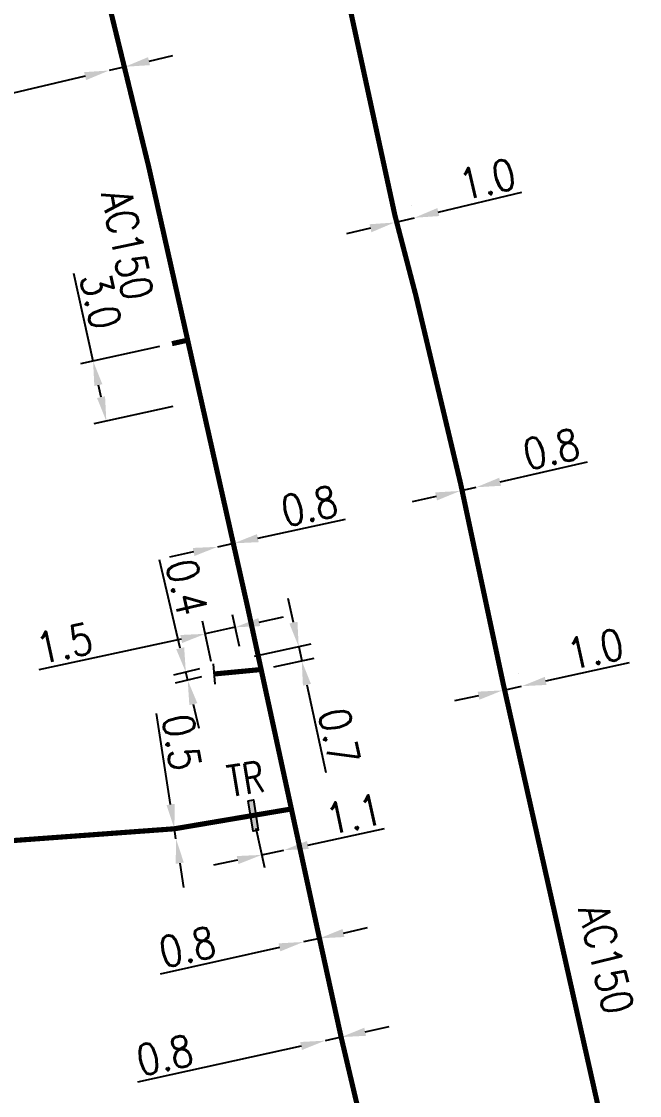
# Model space of a CAD drawing. Header units: millimetres. Extents: x 149996 to 151004, y 126998 to 128018.
# Drawn here: x 150828.4 to 150858.5, y 127406.4 to 127458.8 of the extents above; entities that cross this region are included whole.
import ezdxf
from ezdxf.enums import TextEntityAlignment as Align

# ---------------------------------------------------------------- set-up
doc = ezdxf.new("R2010")
doc.units = ezdxf.units.MM
doc.header["$PDMODE"] = 34
for name, pattern in [('L_100_AP', [14, 10, -1.5, 1, -1.5]), ('L_25_AP', [2000, 1000, 1000]), ('L_25_PE', [2000, 1000, 1000])]:
    doc.linetypes.add(name, pattern=pattern)
doc.layers.get('0').update_dxf_attribs({"linetype": 'CONTINUOUS'})
doc.layers.get('DEFPOINTS').update_dxf_attribs({"linetype": 'CONTINUOUS'})
for name, color, linetype in [('L_140', 3, 'CONTINUOUS'), ('L_150', 1, 'CONTINUOUS'), ('L_340', 7, 'CONTINUOUS')]:
    doc.layers.add(name, color=color, linetype=linetype)
doc.layers.add('L_170', color=7, linetype='CONTINUOUS', plot=False)
doc.styles.add('G_ROMANS', font='ROMANS.SHX', dxfattribs={"width": 0.75})
doc.styles.get("Standard").update_dxf_attribs({"font": 'romans.shx', "width": 0.85})
doc.dimstyles.get("Standard").update_dxf_attribs({"dimtxt": 1.5, "dimasz": 1.2, "dimexe": 0.625, "dimexo": 0.625, "dimgap": 0.25, "dimtad": 1, "dimdec": 1, "dimzin": 0, "dimdsep": 46, "dimtxsty": 'Standard', "dimcen": -0.5, "dimadec": 0, "dimazin": 0, "dimtfac": 1, "dimtdec": 1, "dimtmove": 0, "dimatfit": 3, "dimfxl": 0, "dimtolj": 1, "dimtzin": 0, "dimarcsym": 0})

# ---------------------------------------------------------------- blocks, each defined once
blk = doc.blocks.new('L_340_07')
at = {"color": 0, "linetype": 'Continuous', "const_width": 0.25, "flags": 128}
blk.add_lwpolyline([(0, 0), (1.25, 0)], dxfattribs=at)
at = {"color": 0, "linetype": 'Continuous', "flags": 128}
blk.add_lwpolyline([(1.25, -0.5), (1.25, 0.5)], dxfattribs=at)
at = {"color": 0, "linetype": 'Continuous', "style": 'G_ROMANS', "width": 0.75, "flags": 3}
for tag, p in [('DEF_LEG', (0.723, -3.465)), ('DEF_COUP', (0.723, -5.965)), ('DEF_TYPE', (0.723, -8.465))]:
    blk.add_attdef(tag, text='', height=1.2, dxfattribs=at).set_placement(p, align=Align.MIDDLE)
blk = doc.blocks.new('*D89')
at = {"layer": 'DEFPOINTS', "color": 0, "linetype": 'Continuous', "transparency": 16777216}
for p in [(150842.166, 127413.909), (150842.166, 127413.909), (150842.947, 127414.084)]:
    blk.add_point(p, dxfattribs=at)
at = {"layer": 'L_150', "color": 0, "linetype": 'Continuous', "lineweight": -2, "transparency": 16777216}
for p, q in [((150844.118, 127414.346), (150845.289, 127414.609)), ((150842.947, 127414.084), (150842.166, 127413.909)), ((150840.995, 127413.646), (150835.183, 127412.343))]:
    blk.add_line(p, q, dxfattribs=at)
at = {"layer": 'L_150', "color": 0, "linetype": 'Continuous', "transparency": 16777216}
for points in [[(150844.074, 127414.541), (150844.162, 127414.151), (150842.947, 127414.084)], [(150840.952, 127413.841), (150841.039, 127413.451), (150842.166, 127413.909)]]:
    blk.add_solid(points, dxfattribs=at)
at = {"layer": 'L_150', "color": 0, "linetype": 'Continuous', "transparency": 16777216, "insert": (150836.511, 127413.665), "char_height": 1.5, "attachment_point": 5, "rotation": 12.6374}
blk.add_mtext('\\A1;0.8', dxfattribs=at)
blk = doc.blocks.new('*D90')
at = {"layer": 'DEFPOINTS', "color": 0, "linetype": 'Continuous', "transparency": 16777216}
for p in [(150841.935, 127428.306), (150839.176, 127427.708), (150840.106, 127427.193)]:
    blk.add_point(p, dxfattribs=at)
at = {"layer": 'L_150', "color": 0, "linetype": 'Continuous', "lineweight": -2, "transparency": 16777216}
for p, q in [((150841.68, 127429.479), (150841.426, 127430.651)), ((150839.787, 127427.84), (150842.545, 127428.438)), ((150841.935, 127428.306), (150842.083, 127427.622)), ((150840.717, 127427.326), (150842.694, 127427.754)), ((150842.337, 127426.449), (150843.263, 127422.177))]:
    blk.add_line(p, q, dxfattribs=at)
at = {"layer": 'L_150', "color": 0, "linetype": 'Continuous', "transparency": 16777216}
for points in [[(150841.876, 127429.521), (150841.485, 127429.436), (150841.935, 127428.306)], [(150842.533, 127426.491), (150842.142, 127426.407), (150842.083, 127427.622)]]:
    blk.add_solid(points, dxfattribs=at)
at = {"layer": 'L_150', "color": 0, "linetype": 'Continuous', "transparency": 16777216, "insert": (150843.905, 127423.938), "char_height": 1.5, "attachment_point": 5, "rotation": 282.2326}
blk.add_mtext('\\A1;0.7', dxfattribs=at)
blk = doc.blocks.new('*D91')
at = {"layer": 'DEFPOINTS', "color": 0, "linetype": 'Continuous', "transparency": 16777216}
for p in [(150837.99, 127433.178), (150837.99, 127433.178), (150838.772, 127433.347)]:
    blk.add_point(p, dxfattribs=at)
at = {"layer": 'L_150', "color": 0, "linetype": 'Continuous', "lineweight": -2, "transparency": 16777216}
for p, q in [((150839.945, 127433.6), (150844.218, 127434.521)), ((150837.99, 127433.178), (150838.772, 127433.347)), ((150836.817, 127432.925), (150835.644, 127432.672))]:
    blk.add_line(p, q, dxfattribs=at)
at = {"layer": 'L_150', "color": 0, "linetype": 'Continuous', "transparency": 16777216}
for points in [[(150839.903, 127433.795), (150839.987, 127433.404), (150838.772, 127433.347)], [(150836.775, 127433.121), (150836.859, 127432.73), (150837.99, 127433.178)]]:
    blk.add_solid(points, dxfattribs=at)
at = {"layer": 'L_150', "color": 0, "linetype": 'Continuous', "transparency": 16777216, "insert": (150842.458, 127435.165), "char_height": 1.5, "attachment_point": 5, "rotation": 12.1693}
blk.add_mtext('\\A1;0.8', dxfattribs=at)
blk = doc.blocks.new('*D182')
at = {"layer": 'DEFPOINTS', "color": 0, "linetype": 'Continuous', "transparency": 16777216}
for p in [(150832.694, 127456.401), (150832.694, 127456.401), (150833.473, 127456.584)]:
    blk.add_point(p, dxfattribs=at)
at = {"layer": 'L_150', "color": 0, "linetype": 'Continuous', "lineweight": -2, "transparency": 16777216}
for p, q in [((150834.641, 127456.858), (150835.809, 127457.132)), ((150831.526, 127456.127), (150823.437, 127454.229)), ((150833.473, 127456.584), (150832.694, 127456.401))]:
    blk.add_line(p, q, dxfattribs=at)
at = {"layer": 'L_150', "color": 0, "linetype": 'Continuous', "transparency": 16777216}
for points in [[(150834.595, 127457.053), (150834.687, 127456.663), (150833.473, 127456.584)], [(150831.48, 127456.322), (150831.571, 127455.932), (150832.694, 127456.401)]]:
    blk.add_solid(points, dxfattribs=at)
at = {"layer": 'L_150', "color": 0, "linetype": 'Continuous', "transparency": 16777216, "insert": (150824.753, 127455.565), "char_height": 1.5, "attachment_point": 5, "rotation": 13.2072}
blk.add_mtext('\\A1;0.8', dxfattribs=at)
blk = doc.blocks.new('*D186')
at = {"layer": 'DEFPOINTS', "color": 0, "linetype": 'Continuous', "transparency": 16777216}
for p in [(150837.716, 127427.365), (150836.435, 127427.063), (150837.808, 127426.975)]:
    blk.add_point(p, dxfattribs=at)
at = {"layer": 'L_340', "color": 0, "linetype": 'Continuous', "lineweight": -2, "transparency": 16777216}
for p, q in [((150836.161, 127428.232), (150835.146, 127432.546)), ((150837.108, 127427.221), (150835.827, 127426.92)), ((150837.199, 127426.832), (150835.918, 127426.531)), ((150836.527, 127426.674), (150836.435, 127427.063)), ((150836.801, 127425.506), (150837.076, 127424.338))]:
    blk.add_line(p, q, dxfattribs=at)
at = {"layer": 'L_340', "color": 0, "linetype": 'Continuous', "transparency": 16777216}
for points in [[(150836.355, 127428.277), (150835.966, 127428.186), (150836.435, 127427.063)], [(150836.996, 127425.552), (150836.607, 127425.46), (150836.527, 127426.674)]]:
    blk.add_solid(points, dxfattribs=at)
at = {"layer": 'L_340', "color": 0, "linetype": 'Continuous', "transparency": 16777216, "insert": (150836.49, 127431.202), "char_height": 1.5, "attachment_point": 5, "rotation": 283.2299}
blk.add_mtext('\\A1;0.4', dxfattribs=at)
blk = doc.blocks.new('*D187')
at = {"layer": 'DEFPOINTS', "color": 0, "linetype": 'Continuous', "transparency": 16777216}
for p in [(150838.842, 127429.251), (150839.176, 127427.708), (150837.808, 127426.975)]:
    blk.add_point(p, dxfattribs=at)
at = {"layer": 'L_340', "color": 0, "linetype": 'Continuous', "lineweight": -2, "transparency": 16777216}
for p, q in [((150837.675, 127427.586), (150837.25, 127429.545)), ((150839.044, 127428.319), (150838.709, 127429.862)), ((150840.014, 127429.505), (150841.187, 127429.759)), ((150838.842, 127429.251), (150837.383, 127428.934)), ((150836.21, 127428.68), (150829.27, 127427.176))]:
    blk.add_line(p, q, dxfattribs=at)
at = {"layer": 'L_340', "color": 0, "linetype": 'Continuous', "transparency": 16777216}
for points in [[(150839.972, 127429.7), (150840.057, 127429.31), (150838.842, 127429.251)], [(150836.168, 127428.876), (150836.252, 127428.485), (150837.383, 127428.934)]]:
    blk.add_solid(points, dxfattribs=at)
at = {"layer": 'L_340', "color": 0, "linetype": 'Continuous', "transparency": 16777216, "insert": (150830.519, 127428.47), "char_height": 1.5, "attachment_point": 5, "rotation": 12.2326}
blk.add_mtext('\\A1;1.5', dxfattribs=at)
blk = doc.blocks.new('*D188')
at = {"layer": 'DEFPOINTS', "color": 0, "linetype": 'Continuous', "transparency": 16777216}
for p in [(150839.721, 127420.076), (150841.209, 127418.384), (150841.209, 127418.384)]:
    blk.add_point(p, dxfattribs=at)
at = {"layer": 'L_340', "color": 0, "linetype": 'Continuous', "lineweight": -2, "transparency": 16777216}
for p, q in [((150839.852, 127419.465), (150840.264, 127417.543)), ((150842.382, 127418.635), (150846.122, 127419.436)), ((150840.133, 127418.154), (150841.209, 127418.384)), ((150838.959, 127417.903), (150837.786, 127417.652))]:
    blk.add_line(p, q, dxfattribs=at)
at = {"layer": 'L_340', "color": 0, "linetype": 'Continuous', "transparency": 16777216}
for points in [[(150842.34, 127418.831), (150842.424, 127418.44), (150841.209, 127418.384)], [(150838.918, 127418.098), (150839.001, 127417.707), (150840.133, 127418.154)]]:
    blk.add_solid(points, dxfattribs=at)
at = {"layer": 'L_340', "color": 0, "linetype": 'Continuous', "transparency": 16777216, "insert": (150844.63, 127420.139), "char_height": 1.5, "attachment_point": 5, "rotation": 12.0794}
blk.add_mtext('\\A1;1.1', dxfattribs=at)
blk = doc.blocks.new('*D189')
at = {"layer": 'DEFPOINTS', "color": 0, "linetype": 'Continuous', "transparency": 16777216}
for p in [(150835.879, 127419.428), (150835.956, 127418.934), (150835.956, 127418.934)]:
    blk.add_point(p, dxfattribs=at)
at = {"layer": 'L_150', "color": 0, "linetype": 'Continuous', "lineweight": -2, "transparency": 16777216}
for p, q in [((150835.694, 127420.614), (150835.001, 127425.055)), ((150835.956, 127418.934), (150835.879, 127419.428)), ((150836.142, 127417.749), (150836.327, 127416.563))]:
    blk.add_line(p, q, dxfattribs=at)
at = {"layer": 'L_150', "color": 0, "linetype": 'Continuous', "transparency": 16777216}
for points in [[(150835.892, 127420.645), (150835.497, 127420.583), (150835.879, 127419.428)], [(150836.339, 127417.78), (150835.944, 127417.718), (150835.956, 127418.934)]]:
    blk.add_solid(points, dxfattribs=at)
at = {"layer": 'L_150', "color": 0, "linetype": 'Continuous', "transparency": 16777216, "insert": (150836.233, 127423.642), "char_height": 1.5, "attachment_point": 5, "rotation": 278.8759}
blk.add_mtext('\\A1;0.5', dxfattribs=at)
blk = doc.blocks.new('*D191')
at = {"layer": 'DEFPOINTS', "color": 0, "linetype": 'Continuous', "transparency": 16777216}
for p in [(150843.222, 127409.096), (150843.222, 127409.096), (150844.003, 127409.269)]:
    blk.add_point(p, dxfattribs=at)
at = {"layer": 'L_150', "color": 0, "linetype": 'Continuous', "lineweight": -2, "transparency": 16777216}
for p, q in [((150845.174, 127409.529), (150846.346, 127409.789)), ((150844.003, 127409.269), (150843.222, 127409.096)), ((150842.05, 127408.836), (150834.078, 127407.067))]:
    blk.add_line(p, q, dxfattribs=at)
at = {"layer": 'L_150', "color": 0, "linetype": 'Continuous', "transparency": 16777216}
for points in [[(150845.131, 127409.725), (150845.217, 127409.334), (150844.003, 127409.269)], [(150842.007, 127409.031), (150842.093, 127408.641), (150843.222, 127409.096)]]:
    blk.add_solid(points, dxfattribs=at)
at = {"layer": 'L_150', "color": 0, "linetype": 'Continuous', "transparency": 16777216, "insert": (150835.409, 127408.387), "char_height": 1.5, "attachment_point": 5, "rotation": 12.5122}
blk.add_mtext('\\A1;0.8', dxfattribs=at)
blk = doc.blocks.new('L_340_19')
at = {"linetype": 'Continuous'}
blk.add_hatch(color=0, dxfattribs=at).paths.add_polyline_path([(0.125, 0.75), (-0.125, 0.75), (-0.125, -0.75), (0.125, -0.75)])
at = {"color": 0, "linetype": 'Continuous'}
blk.add_lwpolyline([(-0.125, 0.75), (0.125, 0.75), (0.125, -0.75), (-0.125, -0.75)], close=True, dxfattribs=at)
at = {"color": 0, "linetype": 'Continuous', "style": 'G_ROMANS', "width": 0.75}
for tag, height, flags, p in [('TR', 1.5, 8, (0, 3)), ('DEF_LEG', 1.2, 3, (0, -5)), ('DEF_COUP', 1.2, 3, (0, -7.5)), ('DEF_TYPE', 1.2, 3, (0, -10))]:
    blk.add_attdef(tag, text='', height=height, dxfattribs=dict(at, flags=flags)).set_placement(p, align=Align.MIDDLE)
blk = doc.blocks.new('*D217')
at = {"layer": 'DEFPOINTS', "color": 0, "linetype": 'Continuous', "transparency": 16777216}
for p in [(150852.799, 127426.38), (150852.799, 127426.38), (150851.871, 127426.176)]:
    blk.add_point(p, dxfattribs=at)
at = {"layer": 'L_140', "color": 0, "linetype": 'Continuous', "lineweight": -2, "transparency": 16777216}
for p, q in [((150853.971, 127426.638), (150858.063, 127427.538)), ((150851.737, 127426.786), (150851.737, 127426.786)), ((150852.665, 127426.99), (150852.665, 127426.99)), ((150851.871, 127426.176), (150852.799, 127426.38)), ((150850.699, 127425.918), (150849.527, 127425.66))]:
    blk.add_line(p, q, dxfattribs=at)
at = {"layer": 'L_140', "color": 0, "linetype": 'Continuous', "transparency": 16777216}
for points in [[(150853.928, 127426.833), (150854.014, 127426.442), (150852.799, 127426.38)], [(150850.656, 127426.113), (150850.742, 127425.722), (150851.871, 127426.176)]]:
    blk.add_solid(points, dxfattribs=at)
at = {"layer": 'L_140', "color": 0, "linetype": 'Continuous', "transparency": 16777216, "insert": (150856.388, 127428.193), "char_height": 1.5, "attachment_point": 5, "rotation": 12.4074}
blk.add_mtext('\\A1;1.0', dxfattribs=at)
blk = doc.blocks.new('*D218')
at = {"layer": 'DEFPOINTS', "color": 0, "linetype": 'Continuous', "transparency": 16777216}
for p in [(150849.802, 127435.901), (150850.582, 127436.08), (150850.582, 127436.08)]:
    blk.add_point(p, dxfattribs=at)
at = {"layer": 'L_140', "color": 0, "linetype": 'Continuous', "lineweight": -2, "transparency": 16777216}
for p, q in [((150851.752, 127436.347), (150856.013, 127437.321)), ((150849.802, 127435.901), (150850.582, 127436.08)), ((150848.632, 127435.634), (150847.462, 127435.367))]:
    blk.add_line(p, q, dxfattribs=at)
at = {"layer": 'L_140', "color": 0, "linetype": 'Continuous', "transparency": 16777216}
for points in [[(150851.707, 127436.542), (150851.796, 127436.152), (150850.582, 127436.08)], [(150848.588, 127435.829), (150848.677, 127435.439), (150849.802, 127435.901)]]:
    blk.add_solid(points, dxfattribs=at)
at = {"layer": 'L_140', "color": 0, "linetype": 'Continuous', "transparency": 16777216, "insert": (150854.244, 127437.943), "char_height": 1.5, "attachment_point": 5, "rotation": 12.8764}
blk.add_mtext('\\A1;0.8', dxfattribs=at)
blk = doc.blocks.new('*D219')
at = {"layer": 'DEFPOINTS', "color": 0, "linetype": 'Continuous', "transparency": 16777216}
for p in [(150846.599, 127448.989), (150847.572, 127449.221), (150847.572, 127449.221)]:
    blk.add_point(p, dxfattribs=at)
at = {"layer": 'L_140', "color": 0, "linetype": 'Continuous', "lineweight": -2, "transparency": 16777216}
for p, q in [((150848.739, 127449.5), (150852.814, 127450.473)), ((150847.427, 127449.829), (150847.427, 127449.829)), ((150846.454, 127449.597), (150846.454, 127449.597)), ((150846.599, 127448.989), (150847.572, 127449.221)), ((150845.432, 127448.71), (150844.265, 127448.431))]:
    blk.add_line(p, q, dxfattribs=at)
at = {"layer": 'L_140', "color": 0, "linetype": 'Continuous', "transparency": 16777216}
for points in [[(150848.693, 127449.694), (150848.786, 127449.305), (150847.572, 127449.221)], [(150845.386, 127448.905), (150845.479, 127448.516), (150846.599, 127448.989)]]:
    blk.add_solid(points, dxfattribs=at)
at = {"layer": 'L_140', "color": 0, "linetype": 'Continuous', "transparency": 16777216, "insert": (150851.128, 127451.099), "char_height": 1.5, "attachment_point": 5, "rotation": 13.4315}
blk.add_mtext('\\A1;1.0', dxfattribs=at)
blk = doc.blocks.new('*D1358')
at = {"layer": 'DEFPOINTS', "color": 0, "linetype": 'Continuous', "transparency": 16777216}
for p in [(150835.761, 127443.083), (150836.408, 127440.154), (150832.562, 127439.304)]:
    blk.add_point(p, dxfattribs=at)
at = {"layer": 'L_170', "color": 0, "linetype": 'Continuous', "lineweight": -2, "transparency": 16777216}
for p, q in [((150831.915, 127442.233), (150830.971, 127446.502)), ((150835.15, 127442.948), (150831.304, 127442.099)), ((150832.303, 127440.476), (150832.173, 127441.062)), ((150835.798, 127440.019), (150831.952, 127439.169))]:
    blk.add_line(p, q, dxfattribs=at)
at = {"layer": 'L_170', "color": 0, "linetype": 'Continuous', "transparency": 16777216}
for points in [[(150832.369, 127441.105), (150831.978, 127441.019), (150831.915, 127442.233)], [(150832.498, 127440.519), (150832.108, 127440.433), (150832.562, 127439.304)]]:
    blk.add_solid(points, dxfattribs=at)
at = {"layer": 'L_170', "color": 0, "linetype": 'Continuous', "transparency": 16777216, "insert": (150832.29, 127445.169), "char_height": 1.5, "attachment_point": 5, "rotation": 282.4595}
blk.add_mtext('\\A1;3.0', dxfattribs=at)

msp = doc.modelspace()

# ---------------------------------------------------------------- linework, layer by layer
at = {"layer": 'L_140', "linetype": 'L_100_AP', "flags": 128}
msp.add_lwpolyline([(150948.317, 127000, 0.25, 0.25, 0), (150947.392, 127004.023, 0.25, 0.25, 0), (150943.73, 127019.952, 0.25, 0.25, 0), (150943.057, 127022.875, 0.25, 0.25, 0), (150941.545, 127028.652, 0.25, 0.25, 0), (150938.235, 127043.652, 0.25, 0.25, 0), (150936.863, 127049.74, 0.25, 0.25, 0), (150933.519, 127064.575, 0.25, 0.25, 0), (150932.64, 127068.477, 0.25, 0.25, 0), (150930.073, 127079.717, 0.25, 0.25, 0), (150929.825, 127080.799, 0.25, 0.25, 0), (150925.323, 127100.433, 0.25, 0.25, 0), (150922.192, 127114.088, 0.25, 0.25, 0), (150918.524, 127130.613, 0.25, 0.25, 0), (150917.46, 127135.405, 0.25, 0.25, 0), (150916.922, 127137.704, 0.25, 0.25, 0), (150914.843, 127146.589, 0.25, 0.25, 0), (150913.19, 127153.883, 0.25, 0.25, 0), (150910.564, 127165.476, 0.25, 0.25, 0), (150910.157, 127167.316, 0.25, 0.25, 0), (150908.125, 127176.497, 0.25, 0.25, 0), (150901.11, 127207.247, 0.25, 0.25, 0), (150900.893, 127208.226, 0.25, 0.25, 0), (150898.353, 127219.718, 0.25, 0.25, 0), (150895, 127234.782, 0.25, 0.25, 0), (150893.036, 127243.484, 0.25, 0.25, 0), (150891.215, 127250.927, 0.25, 0.25, 0), (150891.215, 127250.927, 0.25, 0.25, 0), (150891.215, 127250.927, 0.25, 0.25, 0), (150888.591, 127261.595, 0.25, 0.25, 0), (150883.038, 127287.655, 0.25, 0.25, 0), (150878.686, 127307.574, 0.25, 0.25, 0), (150876.966, 127315.443, 0.25, 0.25, 0), (150876.799, 127316.135, 0.25, 0.25, 0), (150875.072, 127323.267, 0.25, 0.25, 0), (150871.921, 127337.672, 0.25, 0.25, 0), (150869.927, 127346.237, 0.25, 0.25, 0), (150863.77, 127373.928, 0.25, 0.25, 0), (150861.288, 127384.898, 0.25, 0.25, 0), (150858.449, 127397.33, 0.25, 0.25, 0), (150851.895, 127426.532, 0.25, 0.25, 0), (150849.826, 127436.258, 0.25, 0.25, 0), (150847.643, 127445.435, 0.25, 0.25, 0), (150846.623, 127449.346, 0.25, 0.25, 0), (150841.596, 127472.527, 0.25, 0.25, 0), (150840.827, 127475.756, 0.25, 0.25, 0), (150843.068, 127476.374, 0.25, 0.25, 0), (150845.688, 127477.111, 0.25, 0.25, 0), (150847.236, 127473.418, 0.25, 0.25, 0), (150853.844, 127476.252, 0, 0, 0)], format="xyseb", dxfattribs=at)
at = {"layer": 'L_150', "linetype": 'L_25_AP', "flags": 128}
msp.add_lwpolyline([(150936.155, 127000, 0.25, 0.25, 0), (150934.588, 127006.775, 0.25, 0.25, 0), (150933.602, 127011.041, 0.25, 0.25, 0), (150930.829, 127023.677, 0.25, 0.25, 0), (150929.366, 127030.336, 0.25, 0.25, 0), (150929.366, 127030.336, 0.25, 0.25, 0), (150927.187, 127039.758, 0.25, 0.25, 0), (150926.468, 127042.87, 0.25, 0.25, 0), (150925.487, 127047.111, 0.25, 0.25, 0), (150924.83, 127049.981, 0.25, 0.25, 0), (150918.65, 127077.217, 0.25, 0.25, 0), (150917.337, 127082.634, 0.25, 0.25, 0), (150915.024, 127092.179, 0.25, 0.25, 0), (150913.922, 127096.728, 0.25, 0.25, 0), (150913.561, 127099.324, 0.25, 0.25, 0), (150909.568, 127116.006, 0.25, 0.25, 0), (150909.327, 127117.078, 0.25, 0.25, 0), (150906.868, 127128.035, 0.25, 0.25, 0), (150903.29, 127143.977, 0.25, 0.25, 0), (150900.468, 127156.687, 0.25, 0.25, 0), (150899.825, 127159.587, 0.25, 0.25, 0), (150898.025, 127166.738, 0.25, 0.25, 0), (150895.831, 127176.512, 0.25, 0.25, 0), (150891.414, 127196.396, 0.25, 0.25, 0), (150888.772, 127207.92, 0.25, 0.25, 0), (150888.32, 127209.868, 0.25, 0.25, 0), (150886.499, 127217.724, 0.25, 0.25, 0), (150884.299, 127227.216, 0.25, 0.25, 0), (150883.108, 127232.892, 0.25, 0.25, 0), (150880.356, 127244.07, 0.25, 0.25, 0), (150879.358, 127248.335, 0.25, 0.25, 0), (150878.978, 127250.857, 0.25, 0.25, 0), (150876.014, 127262.884, 0.25, 0.25, 0), (150873.348, 127274.954, 0.25, 0.25, 0), (150871.542, 127282.604, 0.25, 0.25, 0), (150869.13, 127294.015, 0.25, 0.25, 0), (150867.359, 127303.589, 0.25, 0.25, 0), (150864.895, 127316.126, 0.25, 0.25, 0), (150862.879, 127325.283, 0.25, 0.25, 0), (150855.439, 127358.182, 0.25, 0.25, 0), (150853.238, 127368.34, 0.25, 0.25, 0), (150847.668, 127393.74, 0.25, 0.25, 0), (150845.094, 127404.644, 0.25, 0.25, 0), (150844.003, 127409.269, 0.25, 0.25, 0), (150842.947, 127414.084, 0.25, 0.25, 0), (150839.443, 127430.253, 0.25, 0.25, 0), (150836.525, 127443.252, 0.25, 0.25, 0), (150834.624, 127451.718, 0.25, 0.25, 0), (150831.6, 127464.102, 0.25, 0.25, 0), (150830.042, 127471.182, 0.25, 0.25, 0), (150830.042, 127471.182, 0.25, 0.25, 0), (150826.304, 127488.616, 0.25, 0.25, 0), (150825.652, 127491.654, 0.25, 0.25, 0), (150820.73, 127512.882, 0.25, 0.25, 0), (150819.129, 127520.352, 0.25, 0.25, 0), (150816.669, 127531.176, 0.25, 0.25, 0), (150813.157, 127548.768, 0.25, 0.25, 0), (150813.157, 127548.768, 0.25, 0.25, 0), (150810.698, 127554.686, 0, 0, 0)], format="xyseb", dxfattribs=at)
at = {"layer": 'L_150', "linetype": 'L_25_PE', "flags": 128}
msp.add_lwpolyline([(150841.579, 127420.394, 0.25, 0.25, 0), (150835.879, 127419.428, 0.25, 0.25, 0), (150822.309, 127418.436, 0.25, 0.25, 0), (150814.043, 127419.838, 0.25, 0.25, 0), (150802.138, 127422.265, 0.25, 0.25, 0), (150794.336, 127424.135, 0.25, 0.25, 0), (150779.958, 127427.269, 0.25, 0.25, 0), (150774.294, 127428.555, 0.25, 0.25, 0), (150760.966, 127431.696, 0.25, 0.25, 0), (150752.343, 127433.616, 0.25, 0.25, 0), (150734.603, 127437.472, 0.25, 0.25, 0), (150729.456, 127438.46, 0.25, 0.25, 0), (150718.601, 127440.677, 0.25, 0.25, 0), (150711.283, 127442.326, 0.25, 0.25, 0), (150711.283, 127442.326, 0.25, 0.25, 0), (150705.18, 127443.791, 0.25, 0.25, 0), (150692.24, 127446.986, 0.25, 0.25, 0), (150688.895, 127447.815, 0.25, 0.25, 0), (150681.664, 127449.469, 0.25, 0.25, 0), (150678.438, 127451.489, 0.25, 0.25, 0), (150674.595, 127454.89, 0.25, 0.25, 0), (150671.426, 127458.534, 0.25, 0.25, 0), (150667.601, 127462.245, 0.25, 0.25, 0), (150667.601, 127462.245, 0.25, 0.25, 0), (150666.372, 127463.94, 0, 0, 0)], format="xyseb", dxfattribs=at)
at = {"layer": 'L_150', "linetype": 'L_25_AP', "const_width": 0.25, "flags": 128}
msp.add_lwpolyline([(150840.106, 127427.193), (150839.052, 127427.093)], dxfattribs=at)
at = {"layer": 'L_170', "linetype": 'Continuous', "const_width": 0.25, "flags": 128}
msp.add_lwpolyline([(150836.525, 127443.252), (150835.761, 127443.083)], dxfattribs=at)

# ---------------------------------------------------------------- block references
at = {"layer": 'L_340', "rotation": 185.4172523888175}
msp.add_blockref('L_340_07', (150839.052, 127427.093), dxfattribs=at)
at = {"layer": 'L_340'}
ref = msp.add_blockref('L_340_19', (150839.721, 127420.076), dxfattribs=dict(at, rotation=9.103167978885104))
ref.add_attrib('TR', 'TR', dxfattribs={"layer": '0', "color": 0, "linetype": 'Continuous', "height": 1.5, "rotation": 9.1032, "style": 'G_ROMANS', "width": 0.75, "flags": 8}).set_placement((150839.345, 127421.854), align=Align.MIDDLE)

# ---------------------------------------------------------------- texts
at = {"layer": 'L_140', "linetype": 'Continuous', "width": 0.85}
msp.add_text('AC150', height=1.5, rotation=283.7808, dxfattribs=at).set_placement((150856.921, 127413.07), align=Align.MIDDLE)
at = {"layer": 'L_150', "linetype": 'Continuous', "width": 0.85}
msp.add_text('AC150', height=1.5, rotation=281.7076, dxfattribs=at).set_placement((150833.587, 127447.902), align=Align.MIDDLE)

# ---------------------------------------------------------------- dimensions: what is measured, and where the dimension line sits
at = {"layer": 'L_140', "linetype": 'Continuous'}
for base, p1, p2, angle, picture, middle in [((150847.572, 127449.221), (150846.599, 127448.989), (150847.572, 127449.221), 193.4315, '*D219', (150851.36, 127450.126)), ((150850.582, 127436.08), (150849.802, 127435.901), (150850.582, 127436.08), 192.8764, '*D218', (150854.467, 127436.968)), ((150852.7992, 127426.3797), (150851.8714, 127426.1756), (150852.7992, 127426.3797), 192.4074, '*D217', (150856.6029, 127427.2165))]:
    dim = msp.add_linear_dim(base=base, p1=p1, p2=p2, angle=angle, dimstyle='Standard', override={"dimexe": 0.625, "dimtad": 1, "dimse1": 0, "dimse2": 0, "dimtmove": 0, "dimatfit": 3}, dxfattribs=at)
    dim.commit()
    dim.dimension.update_dxf_attribs({"geometry": picture, "text_midpoint": middle, "dimtype": 160})
at = {"layer": 'L_150', "linetype": 'Continuous'}
for base, p1, p2, angle, picture, middle in [((150832.694, 127456.401), (150833.473, 127456.584), (150832.694, 127456.401), 13.2072, '*D182', (150824.981, 127454.591)), ((150837.99, 127433.178), (150838.772, 127433.347), (150837.99, 127433.178), 192.1693, '*D91', (150842.668, 127434.187)), ((150841.935, 127428.306), (150840.106, 127427.193), (150839.176, 127427.708), 102.2326, '*D90', (150842.927, 127423.726)), ((150835.956, 127418.934), (150835.879, 127419.428), (150835.956, 127418.934), 98.8759, '*D189', (150835.245, 127423.488)), ((150842.166, 127413.909), (150842.947, 127414.084), (150842.166, 127413.909), 192.6374, '*D89', (150836.73, 127412.69)), ((150843.222, 127409.096), (150844.003, 127409.269), (150843.222, 127409.096), 12.5122, '*D191', (150835.626, 127407.41))]:
    dim = msp.add_linear_dim(base=base, p1=p1, p2=p2, angle=angle, dimstyle='Standard', override={"dimexe": 0.625, "dimtad": 1, "dimse1": 0, "dimse2": 0, "dimtmove": 0, "dimatfit": 3}, dxfattribs=at)
    dim.commit()
    dim.dimension.update_dxf_attribs({"geometry": picture, "text_midpoint": middle, "dimtype": 160})
at = {"layer": 'L_170', "linetype": 'Continuous'}
dim = msp.add_linear_dim(base=(150832.562, 127439.304), p1=(150835.761, 127443.083), p2=(150836.408, 127440.154), angle=102.4595, dimstyle='Standard', dxfattribs=at)
dim.commit()
dim.dimension.update_dxf_attribs({"geometry": '*D1358', "text_midpoint": (150831.314, 127444.954), "dimtype": 160})
at = {"layer": 'L_340', "linetype": 'Continuous'}
for base, p1, p2, angle, picture, middle in [((150836.435, 127427.063), (150837.808, 127426.975), (150837.716, 127427.365), 283.2299, '*D186', (150835.516, 127430.973)), ((150838.842, 127429.251), (150837.808, 127426.975), (150839.176, 127427.708), 192.2326, '*D187', (150830.731, 127427.492)), ((150841.209, 127418.384), (150839.721, 127420.076), (150841.209, 127418.384), 192.0794, '*D188', (150844.839, 127419.161))]:
    dim = msp.add_linear_dim(base=base, p1=p1, p2=p2, angle=angle, dimstyle='Standard', override={"dimexe": 0.625, "dimtad": 1, "dimse1": 0, "dimse2": 0, "dimtmove": 0, "dimatfit": 3}, dxfattribs=at)
    dim.commit()
    dim.dimension.update_dxf_attribs({"geometry": picture, "text_midpoint": middle, "dimtype": 160})

doc.saveas('drawing.dxf')
